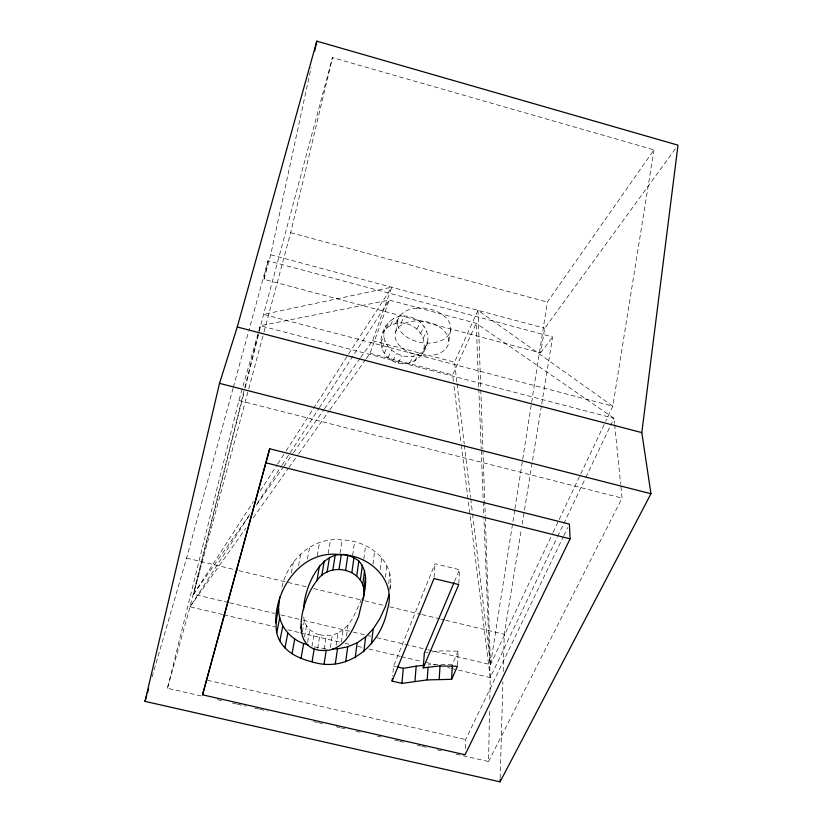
<?xml version="1.0" encoding="UTF-8"?>
<svg xmlns="http://www.w3.org/2000/svg" width="823" height="823" viewBox="0 0 823 823"><rect width="100%" height="100%" fill="white"/><g stroke="black" fill="none" stroke-linecap="round" stroke-linejoin="round"><path stroke-width="0.62" stroke-dasharray="4.12 3.09" d="M456.065 754.115L488.543 761.532L489.592 709.375M489.798 699.2L490.241 677.576L483.883 517.122M500.189 778.002L502.904 681.773M503.203 671.506L504.252 634.307L521.34 529.282M465.314 748.436L465.653 739.568L563.241 536.812M457.557 664.974L458.205 651.158L440.058 650.931L429.195 652.248M458.833 583.332L459.501 569.722L435.038 563.734L393.6 666.064L392.612 676.084M427.631 341.936C428.937 334.591 425.738 327.173 420.306 322.266A22.488 19.834 25.2 0 0 404.402 316.001C384.495 315.034 372.665 344.703 388.075 357.573C402.9 371.358 424.442 360.536 427.631 341.936L422.127 353.787M423.917 348.87C425.285 341.566 422.25 334.087 416.86 329.118A22.221 20.03 26.1 0 0 401.161 322.904C393.919 322.863 386.728 326.371 383.014 332.708M425.861 346.812C413.269 369.496 373.817 348.808 386.162 325.641M434.071 577.304L435.038 563.734M389.835 590.019C396.326 561.502 368.303 540.155 342.08 539.991C311.691 536.154 286.095 561.595 281.281 590.245M388.693 583.774L389.783 573.909M385.421 577.262L386.82 564.969M380.277 569.465L381.738 557.192M372.973 564.228L374.671 550.762M363.797 559.146L365.607 545.711M389.845 588.671L390.503 583.846M346.493 636.056L348.057 624.883L352.614 618.557L360.711 601.335L361.986 596.397M352.625 555.474L354.569 542.059M341.37 642.146L343.16 629.718L348.057 624.883M336.072 645.541L337.914 633.124L343.16 629.718M330.404 647.506L332.297 635.089L337.914 633.124M448.823 341.134L450.819 328.254M324.149 649.296L326.299 635.644L332.297 635.089M339.981 553.395L342.08 539.991M428.114 649.831L490.498 664.603L514.745 509.982M514.951 508.707L522.502 460.551M522.698 459.285L547.346 302.113L653.987 149.837L332.492 57.589L263.555 314.396L244.575 390.267M653.987 149.837L612.816 406.181L605.687 421.253M522.163 524.22L541.513 405.276M541.719 404.011L552.634 336.957L267.948 260.778L248.968 330.157M317.678 648.442L319.9 634.79C311.351 633.103 304.212 625.871 303.769 617.003M267.948 260.778L263.988 279.347L540.618 352.892L544.713 328.254L675.745 148.263M311.958 646.446L314.252 632.815M328.171 553.509L330.414 540.114M307.637 642.197L309.777 629.811M304.52 636.92L306.465 625.778M302.36 631.817L304.335 620.696M317.225 555.803L319.591 542.419M307.421 559.054L309.674 546.873M395.76 331.741L398.178 318.933M298.543 565.596L300.889 553.406M291.291 572.901L293.451 561.914M263.988 279.347L270.705 254.78L311.115 67.537M264.07 331.741L290.684 232.672L332.492 57.589M201.193 695.949L167.46 688.244L238.907 400.492L260.305 325.743L389.238 300.086L476.198 323.305L614.04 418.331L614.544 423.392M167.46 688.244L190.062 606.808L258.751 331.957M259.06 330.712L260.305 325.743L614.04 418.331L610.717 425.275M228.475 602.539L193.549 594.257L244.266 391.511M249.77 514.601L193.549 594.257L248.433 389.937M248.762 388.703L263.73 332.976M152.111 676.876L186.584 558.097L233.032 388.384M233.372 387.139L248.628 331.391M360.752 357.398L372.582 340.629L391.779 287.176L263.555 314.396L612.816 406.181L477.998 310.292L454.502 362.182L456.93 382.592M366.307 358.53L370.021 353.293L389.238 300.086L353.602 354.97M454.553 581.429L459.501 569.722M458.205 651.158L452.362 664.243L428.258 664.84M386.213 328.552L389.361 321.526M380.72 342.893L383.94 335.753M390.503 325.414L393.672 318.429M381.8 348.232L385.071 341.061M453.401 381.275L452.609 374.918L476.198 323.305L478.739 387.479M395.606 323.49L398.805 316.546M384.31 353.242L387.654 346.061M401.161 322.904L404.402 316.001M472.577 514.025L490.498 664.603L552.48 533.654M553.025 532.502L605.142 422.405M388.075 357.573L391.491 350.392M451.467 668.441L490.241 677.576L557.109 537.532M557.665 536.38L563.189 524.807M563.745 523.644L585.297 478.513M585.853 477.35L610.172 426.427M563.796 535.65L567.695 527.543M392.838 360.927L396.336 353.756M398.27 363.066L401.85 355.917M416.86 329.118L420.306 322.266M488.543 761.532L622.044 498.1L620.779 485.436M420.594 333.377L424.123 326.515M409.607 363.21L413.3 356.122M423.115 338.315L426.715 331.432M414.72 361.215L418.454 354.157M193.549 594.257L253.361 501.598M260.315 490.817L277.012 464.964M277.711 463.884L285.365 452.033M286.054 450.953L347.964 355.052M348.654 353.983L391.779 287.176M222.58 614.483L190.062 606.808L250.161 514.252M257.157 503.491L281.61 465.828M282.31 464.748L318.655 408.784M319.355 407.704L352.902 356.05M256.426 505.178L283.061 467.443M283.801 466.394L292.679 453.823M293.42 452.773L323.758 409.803M324.499 408.753L360.011 358.447M190.062 606.808L245.83 528.243M253.268 517.77L288.225 468.534M288.966 467.485L297.885 454.913M298.636 453.864L329.118 410.914M329.869 409.864L365.556 359.579M540.618 352.892L552.634 336.957M433.927 354.96L435.48 354.692A27.118 17.17 9.7 0 0 446.652 334.045A27.118 17.17 9.7 0 0 414.442 320.97L407.93 322.153A27.118 17.17 9.7 0 0 397.262 342.738A27.118 17.17 9.7 0 0 429.112 355.783M425.573 652.68L427.991 652.392M319.9 634.79L326.299 635.644M314.52 646.929L326.453 648.853M217.437 699.653L223.681 701.083M232.425 703.079L236.17 703.932M237.425 704.221L246.17 706.216M254.914 708.212L258.659 709.066M259.914 709.354L267.403 711.062M313.635 721.606L317.38 722.471M318.635 722.748L322.379 723.602M336.123 726.74L339.868 727.604M341.123 727.882L344.868 728.736M356.112 731.308L362.357 732.727M377.346 736.153L381.1 737.007M394.845 740.144L398.589 740.998M399.834 741.286L403.589 742.14M417.333 745.278L421.078 746.132M422.333 746.42L426.077 747.274M437.322 749.835L443.566 751.265M207.468 680.251L465.653 739.568M393.6 666.064L396.017 666.64M223.825 614.771L275.108 626.859M287.618 629.811L298.872 632.465M300.128 632.764L340.146 642.197M345.156 643.37L348.901 644.255M357.655 646.322L362.665 647.506M368.92 648.977L400.184 656.353M401.439 656.641L421.448 661.363M426.448 662.536L435.202 664.603M447.712 667.556L450.212 668.142M229.73 602.827L274.645 613.474M280.88 614.946L302.092 619.976M303.348 620.275L352.007 631.797M353.252 632.095L366.976 635.346M368.22 635.644L370.72 636.23M376.955 637.712L426.87 649.532M186.584 558.097L237.662 570.349M238.907 570.648L306.177 586.789M313.645 588.579L363.478 600.533M364.723 600.831L383.415 605.317M389.639 606.808L420.79 614.277M422.034 614.575L439.472 618.762M440.716 619.061L444.451 619.956M445.706 620.254L504.252 634.307M238.907 400.492L622.044 498.1M372.582 340.629L454.502 362.182M370.021 353.293L452.609 374.918M270.705 254.78L544.713 328.254M290.684 232.672L547.346 302.113M454.029 386.368L461.147 443.587M461.302 444.862L490.241 677.576M457.084 383.868L464.223 443.844M464.378 445.12L470.602 497.442M470.756 498.717L472.423 512.75M614.668 424.658L620.645 484.171M478.791 388.765L481.188 449.091M481.239 450.376L483.214 500.435M483.266 501.721L483.831 515.846M477.998 310.292L480.766 388.6M480.807 389.886L482.895 448.936M482.936 450.222L485.251 515.692M485.292 516.978L490.498 664.603M416.747 308.08L410.276 309.294A26.902 17.242 9.7 0 0 399.649 329.972A26.902 17.242 9.7 0 0 431.221 343.006L437.548 341.905A26.902 17.242 9.7 0 0 448.669 321.145A26.902 17.242 9.7 0 0 416.747 308.08"/><path stroke-width="1.23" d="M500.075 781.85L650.952 493.738L641.806 432.61L677.998 145.167L316.814 41.15L237.271 326.988L219.515 383.364L145.002 701.371L500.075 781.85L500.147 779.288M303.553 609.699C304.315 583.322 326.803 537.429 358.828 560.967C372.418 576.254 362.058 598.928 358.735 616.18C353.016 629.688 345.866 646.22 330.023 649.995C286.548 656.363 300.673 600.43 316.917 580.616C331.33 558.951 370.299 571.183 363.262 598.846M392.355 678.594L392.108 681.105L401.912 683.388L427.199 679.911L451.59 679.335L452.3 665.498M439.204 679.325L440.048 665.509M427.199 679.911L428.083 667.35M451.59 679.335L457.495 666.229L439.132 665.992L423.238 667.865L424.359 652.824L454.059 582.602M414.957 681.218L416.171 666.157L424.637 665.231M275.684 622.898C275.324 588.208 301.609 549.713 339.796 554.609C368.323 554.342 397.098 579.485 387.407 609.565C381.059 644.522 348.643 673.502 312.051 661.836C299.407 658.77 286.455 652.783 279.871 640.952C271.744 626.961 279.275 611.808 279.635 597.066M401.912 683.388L403.28 668.338L416.171 666.157M371.44 643.802L373.21 628.865L379.794 618.773L385.411 606.489L389.032 594.72M363.807 651.816L365.669 636.879L373.21 628.865M363.612 591.572L365.546 576.8M355.186 657.793L357.141 642.856L365.669 636.879M362.655 585.276L364.61 570.524M360.381 579.968L362.377 565.236M345.66 661.774L347.728 646.827L357.141 642.856M356.791 575.678L358.828 560.967M351.863 572.438L353.972 557.737M335.321 663.76L337.512 648.822L347.728 646.827M345.619 570.236L347.81 555.556M324.128 663.78L326.258 650.098M339.025 569.341L341.308 554.661M332.842 569.938L335.198 555.268M312.051 661.836L314.314 648.174M327.091 572.026L329.519 557.356M321.772 575.596L324.262 560.916M316.917 580.616L319.458 565.926M301.043 658.441L303.646 643.545C288.863 638.278 278.143 624.029 278.668 608.115M300.951 628.124L301.619 624.42M292.011 653.843L294.737 638.967M284.953 648.02L287.783 633.175M279.871 640.952L282.773 626.118M276.775 632.589L279.727 617.785M314.643 51.201L316.814 41.15M202.53 694.807L269.707 448.782L569.372 524.066L570.102 538.839L465.077 754.773L202.53 694.807L269.707 448.782M364.229 587.756L365.196 584.052M145.002 701.371L146.772 695.25M147.482 692.801L148.552 689.129M392.108 681.105L433.988 578.538L458.771 584.567L423.238 667.865M332.595 648.843L337.512 648.822M397.231 666.918L403.28 668.338M266.282 462.907L570.102 538.839M219.515 383.364L650.952 493.738M237.271 326.988L641.806 432.61M303.646 643.545L308.481 645.047"/></g></svg>
